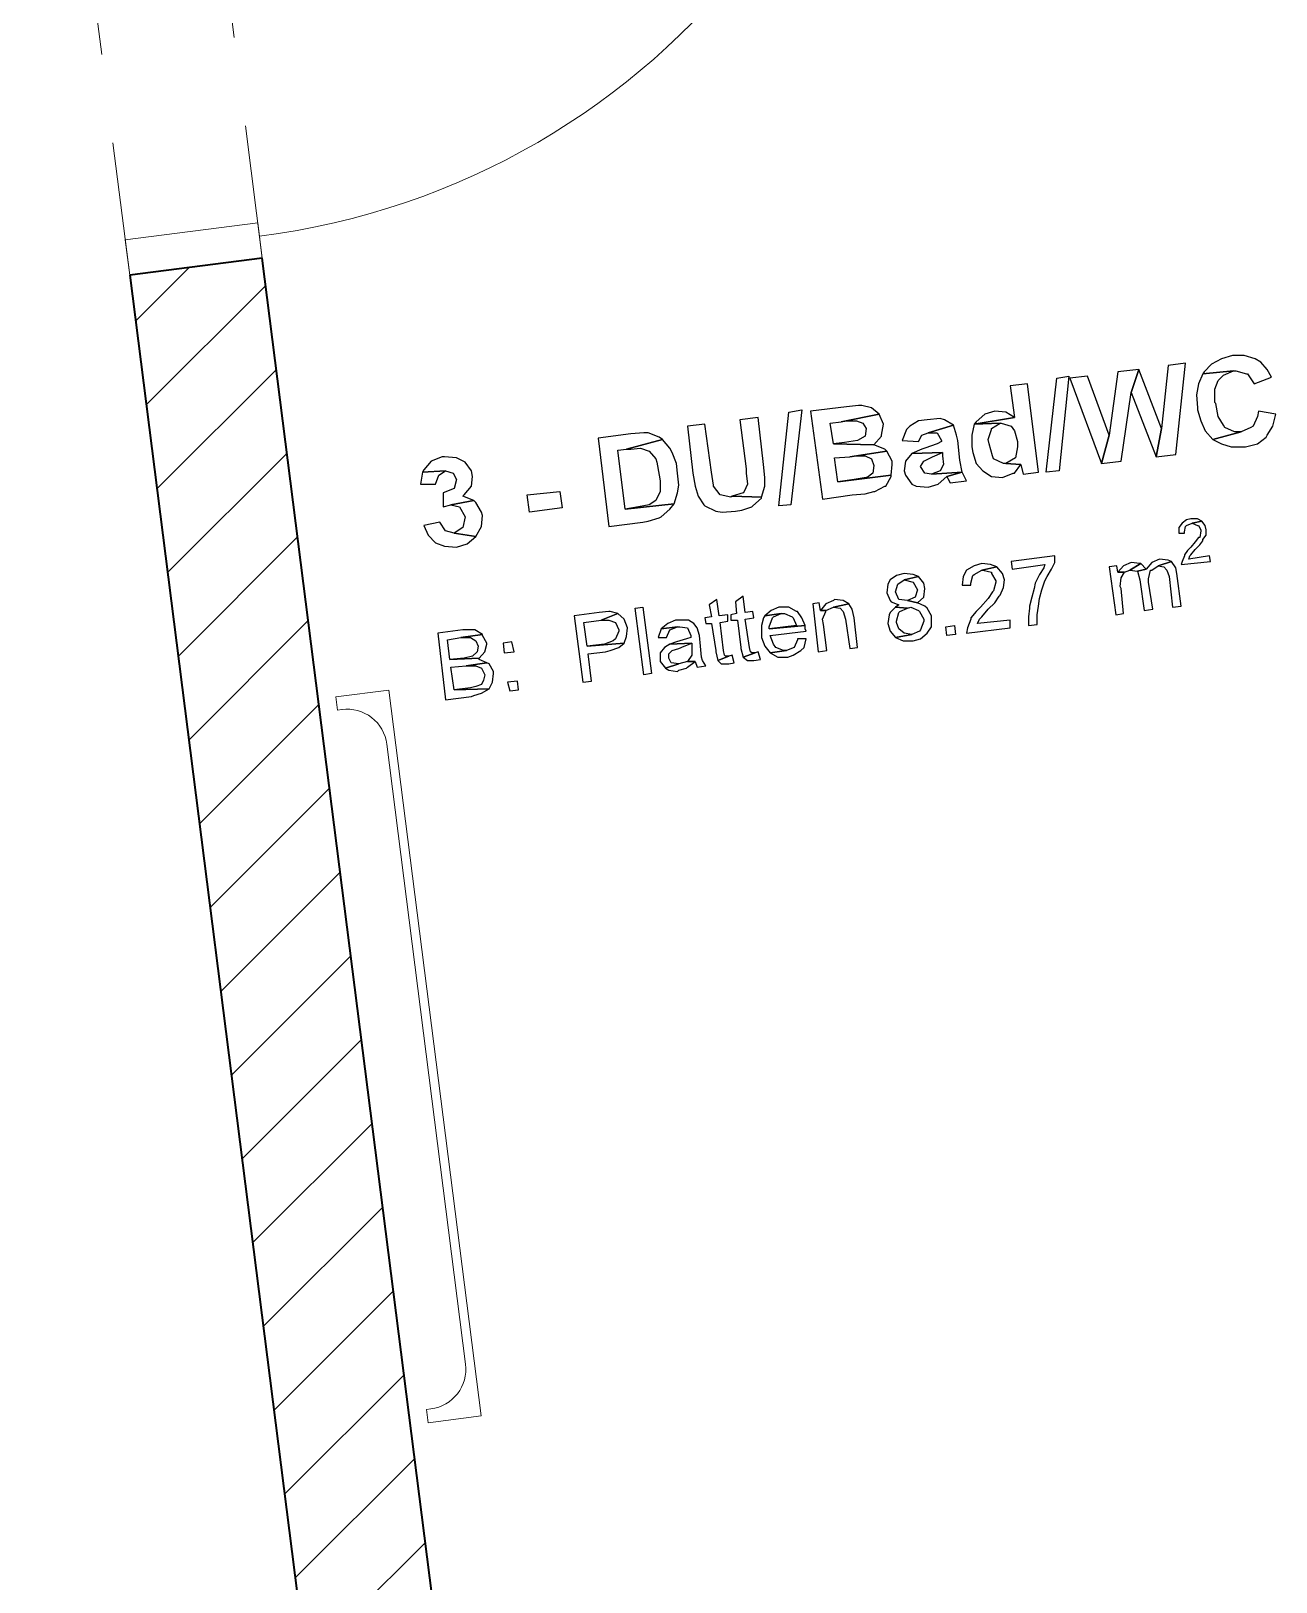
# Model space of a CAD drawing. Header units: metres. Extents: x 2713679.5 to 2713747.3, y 1226017.1 to 1226104.2.
# Drawn here: x 2713686.992 to 2713688.389, y 1226085.72 to 1226087.462 of the extents above; entities that cross this region are included whole.
import ezdxf

# ---------------------------------------------------------------- set-up
doc = ezdxf.new("R2010")
doc.units = ezdxf.units.M
doc.header["$MEASUREMENT"] = 0
doc.linetypes.add('Strichpunkt 3_1_1mm Achsen', pattern=[0.25, 0.15, -0.05, 0, -0.05])
doc.layers.add('plangrafiken', color=251, linetype='Continuous')
doc.layers.add('waende_stuetzen', color=250, linetype='Continuous')
doc.layers.add('texte', color=7, linetype='Continuous', true_color=0x000000)

msp = doc.modelspace()

# ---------------------------------------------------------------- linework, layer by layer
at = {"layer": 'plangrafiken', "color": 7, "linetype": 'Continuous', "lineweight": 13}
for p, q in [((2713687.3339, 1226086.7141), (2713687.3934, 1226086.7216)), ((2713687.3358, 1226086.6992), (2713687.3339, 1226086.7141)), ((2713687.3934, 1226086.7216), (2713687.4969, 1226085.9062)), ((2713687.3407, 1226086.6998), (2713687.3358, 1226086.6992)), ((2713687.4794, 1226085.9644), (2713687.391, 1226086.6609)), ((2713687.4355, 1226085.9135), (2713687.4404, 1226085.9141)), ((2713687.4374, 1226085.8986), (2713687.4355, 1226085.9135)), ((2713687.4969, 1226085.9062), (2713687.4374, 1226085.8986))]:
    msp.add_line(p, q, dxfattribs=at)
for centre, start, end in [((2713687.3464, 1226086.6552), 7.2326, 97.2326), ((2713687.4348, 1226085.9588), 277.2326, 7.2326)]:
    msp.add_arc(centre, 0.045, start, end, dxfattribs=at)
at = {"layer": 'texte'}
for points in [[(2713688.3403, 1226087.0975), (2713688.3281, 1226087.0938), (2713688.317, 1226087.0877), (2713688.3085, 1226087.0791), (2713688.3073, 1226087.0767), (2713688.3415, 1226087.0803), (2713688.344, 1226087.0803), (2713688.3562, 1226087.0767), (2713688.3574, 1226087.0767), (2713688.3648, 1226087.0656), (2713688.3843, 1226087.073), (2713688.3794, 1226087.0816), (2713688.3721, 1226087.0901), (2713688.366, 1226087.0938), (2713688.3537, 1226087.0975)], [(2713688.2351, 1226087.0816), (2713688.2118, 1226087.0791), (2713688.202, 1226087.0081), (2713688.1935, 1226086.9763), (2713688.2155, 1226086.9788), (2713688.2265, 1226087.0559)], [(2713688.2351, 1226087.0816), (2713688.2265, 1226087.0559), (2713688.2546, 1226086.9837), (2713688.2608, 1226087.0155)], [(2713688.2877, 1226087.0889), (2713688.2681, 1226087.0864), (2713688.2608, 1226087.0155), (2713688.2546, 1226086.9837), (2713688.2767, 1226086.9861)], [(2713688.3073, 1226087.0767), (2713688.3024, 1226087.0656), (2713688.2999, 1226087.0534), (2713688.3011, 1226087.0387), (2713688.3011, 1226087.0363), (2713688.3048, 1226087.024), (2713688.3097, 1226087.013), (2713688.3183, 1226087.0032), (2713688.3501, 1226087.0118), (2713688.3427, 1226087.0118), (2713688.3317, 1226087.0167), (2713688.3305, 1226087.0191), (2713688.3244, 1226087.0289), (2713688.3219, 1226087.0436), (2713688.3207, 1226087.0448), (2713688.3207, 1226087.0595), (2713688.3244, 1226087.0693), (2713688.3305, 1226087.0754), (2713688.3415, 1226087.0803)], [(2713688.1103, 1226087.0656), (2713688.0907, 1226087.0632), (2713688.0956, 1226087.0277), (2713688.0503, 1226087.0204), (2713688.0797, 1226087.0216), (2713688.0809, 1226087.0216), (2713688.0919, 1226087.0179), (2713688.0956, 1226087.013), (2713688.0992, 1226087.0008), (2713688.0992, 1226086.9947), (2713688.0968, 1226086.9824), (2713688.0968, 1226086.9824), (2713688.0858, 1226086.9763), (2713688.1029, 1226086.9751), (2713688.1054, 1226086.9641), (2713688.1225, 1226086.9665)], [(2713688.1311, 1226086.9665), (2713688.1433, 1226087.0718), (2713688.1568, 1226087.0742), (2713688.1457, 1226086.9678), (2713688.1311, 1226086.9665)], [(2713688.1776, 1226087.0742), (2713688.158, 1226087.0718), (2713688.1935, 1226086.9763), (2713688.202, 1226087.0081)], [(2713687.808, 1226087.0277), (2713687.7872, 1226087.0253), (2713687.7946, 1226086.9702), (2713687.7946, 1226086.9653), (2713687.7958, 1226086.9531), (2713687.7921, 1226086.9445), (2713687.7909, 1226086.9433), (2713687.7787, 1226086.9396), (2713687.8117, 1226086.9384), (2713687.8154, 1226086.9506), (2713687.8154, 1226086.9604), (2713687.8141, 1226086.9751)], [(2713687.8313, 1226086.9286), (2713687.8423, 1226087.0338), (2713687.857, 1226087.0363), (2713687.8447, 1226086.9298), (2713687.8313, 1226086.9286)], [(2713687.9071, 1226087.0399), (2713687.8668, 1226087.0351), (2713687.8802, 1226086.9359), (2713687.9133, 1226086.9408), (2713687.9279, 1226086.9421), (2713687.9377, 1226086.9445), (2713687.939, 1226086.9445), (2713687.95, 1226086.9506), (2713687.9512, 1226086.9506), (2713687.9573, 1226086.9616), (2713687.9573, 1226086.9629), (2713687.8973, 1226086.9555), (2713687.8937, 1226086.9824), (2713687.9108, 1226086.9837), (2713687.9524, 1226086.9898), (2713687.95, 1226086.9922), (2713687.9377, 1226086.9971), (2713687.9377, 1226086.9971), (2713687.8925, 1226086.9983), (2713687.8888, 1226087.0216), (2713687.901, 1226087.0228), (2713687.9438, 1226087.0314), (2713687.9353, 1226087.0387), (2713687.9243, 1226087.0412), (2713687.9206, 1226087.0412)], [(2713687.9438, 1226087.0314), (2713687.901, 1226087.0228), (2713687.9071, 1226087.024), (2713687.9182, 1226087.024), (2713687.9255, 1226087.0216), (2713687.9292, 1226087.0155), (2713687.9279, 1226087.0069), (2713687.9194, 1226087.002), (2713687.9194, 1226087.002), (2713687.9047, 1226086.9996), (2713687.8925, 1226086.9983), (2713687.9377, 1226086.9971), (2713687.9463, 1226087.0069), (2713687.9463, 1226087.0081), (2713687.9487, 1226087.0204)], [(2713687.9977, 1226087.0253), (2713687.9879, 1226087.024), (2713687.9781, 1226087.0179), (2713687.9744, 1226087.0143), (2713687.9695, 1226087.002), (2713687.9879, 1226087.0008), (2713687.9916, 1226087.0081), (2713687.9989, 1226087.0106), (2713688.0271, 1226087.0191), (2713688.0173, 1226087.0253), (2713688.0124, 1226087.0265)], [(2713688.0735, 1226087.0351), (2713688.0625, 1226087.0314), (2713688.0527, 1226087.0228), (2713688.0503, 1226087.0204), (2713688.0956, 1226087.0277), (2713688.0858, 1226087.0338)], [(2713688.3697, 1226087.0351), (2713688.3684, 1226087.0289), (2713688.3635, 1226087.0179), (2713688.3611, 1226087.0167), (2713688.3501, 1226087.0118), (2713688.3183, 1226087.0032), (2713688.3281, 1226086.9983), (2713688.3391, 1226086.9947), (2713688.3525, 1226086.9947), (2713688.355, 1226086.9947), (2713688.3684, 1226086.9983), (2713688.3782, 1226087.0057), (2713688.3794, 1226087.0081), (2713688.3856, 1226087.0179), (2713688.3892, 1226087.0314)], [(2713687.6649, 1226087.0094), (2713687.6282, 1226087.0045), (2713687.6404, 1226086.9054), (2713687.6783, 1226086.9102), (2713687.6844, 1226086.9115), (2713687.6967, 1226086.9151), (2713687.6991, 1226086.9164), (2713687.7089, 1226086.9249), (2713687.7138, 1226086.931), (2713687.6587, 1226086.9249), (2713687.6502, 1226086.991), (2713687.66, 1226086.9922), (2713687.7004, 1226087.0032), (2713687.6967, 1226087.0057), (2713687.6844, 1226087.0106), (2713687.6796, 1226087.0106)], [(2713687.7481, 1226087.0204), (2713687.7285, 1226087.0179), (2713687.7346, 1226086.9653), (2713687.7371, 1226086.9506), (2713687.7407, 1226086.9396), (2713687.7468, 1226086.9298), (2713687.7481, 1226086.9286), (2713687.7603, 1226086.9225), (2713687.7676, 1226086.9213), (2713687.7823, 1226086.9225), (2713687.7897, 1226086.9237), (2713687.8007, 1226086.9274), (2713687.8019, 1226086.9286), (2713687.8117, 1226086.9372), (2713687.8117, 1226086.9384), (2713687.7787, 1226086.9396), (2713687.7774, 1226086.9384), (2713687.7652, 1226086.9408), (2713687.7579, 1226086.9506), (2713687.7579, 1226086.9519), (2713687.7554, 1226086.9665)], [(2713688.0271, 1226087.0191), (2713687.9989, 1226087.0106), (2713688.0087, 1226087.0106), (2713688.0136, 1226087.002), (2713688.0136, 1226087.0008), (2713688.0087, 1226086.9983), (2713687.9952, 1226086.9935), (2713687.9916, 1226086.9922), (2713687.9806, 1226086.9873), (2713688.0148, 1226086.9886), (2713688.0148, 1226086.9849), (2713688.016, 1226086.9751), (2713688.0124, 1226086.9678), (2713688.0026, 1226086.9641), (2713688.0368, 1226086.9665), (2713688.0344, 1226086.98), (2713688.0319, 1226087.002), (2713688.0307, 1226087.0081)], [(2713688.0503, 1226087.0204), (2713688.0479, 1226087.0081), (2713688.0479, 1226086.9947), (2713688.0491, 1226086.9886), (2713688.0527, 1226086.9763), (2713688.0601, 1226086.9678), (2713688.0699, 1226086.9616), (2713688.0821, 1226086.9604), (2713688.0943, 1226086.9653), (2713688.0956, 1226086.9653), (2713688.1029, 1226086.9751), (2713688.0858, 1226086.9763), (2713688.0833, 1226086.9763), (2713688.0723, 1226086.9812), (2713688.0711, 1226086.9849), (2713688.0674, 1226086.9983), (2713688.0662, 1226087.0032), (2713688.0699, 1226087.0143), (2713688.0699, 1226087.0155), (2713688.0797, 1226087.0216)], [(2713687.7004, 1226087.0032), (2713687.66, 1226086.9922), (2713687.6649, 1226086.9922), (2713687.6759, 1226086.9935), (2713687.6857, 1226086.9898), (2713687.693, 1226086.9812), (2713687.6942, 1226086.9775), (2713687.6967, 1226086.9629), (2713687.6979, 1226086.9567), (2713687.6979, 1226086.9445), (2713687.693, 1226086.9347), (2713687.6857, 1226086.9298), (2713687.6734, 1226086.9274), (2713687.6587, 1226086.9249), (2713687.7138, 1226086.931), (2713687.7175, 1226086.9433), (2713687.7187, 1226086.9519), (2713687.7175, 1226086.9653), (2713687.7163, 1226086.9763), (2713687.7114, 1226086.9886), (2713687.7089, 1226086.9935)], [(2713687.4556, 1226086.9837), (2713687.4532, 1226086.9837), (2713687.441, 1226086.9788), (2713687.441, 1226086.9788), (2713687.4324, 1226086.969), (2713687.4312, 1226086.9665), (2713687.4569, 1226086.9678), (2713687.4654, 1226086.9653), (2713687.4691, 1226086.958), (2713687.4666, 1226086.9482), (2713687.4544, 1226086.9433), (2713687.4544, 1226086.9274), (2713687.463, 1226086.9298), (2713687.4887, 1226086.9347), (2713687.4764, 1226086.9396), (2713687.4777, 1226086.9408), (2713687.4862, 1226086.9506), (2713687.4874, 1226086.9616), (2713687.4862, 1226086.9678), (2713687.4789, 1226086.9775), (2713687.4691, 1226086.9824)], [(2713687.9524, 1226086.9898), (2713687.9108, 1226086.9837), (2713687.9169, 1226086.9849), (2713687.9279, 1226086.9849), (2713687.9353, 1226086.9812), (2713687.9377, 1226086.9739), (2713687.9365, 1226086.9653), (2713687.9304, 1226086.9604), (2713687.9292, 1226086.9604), (2713687.9157, 1226086.958), (2713687.8973, 1226086.9555), (2713687.9573, 1226086.9629), (2713687.9585, 1226086.9751), (2713687.9585, 1226086.9788)], [(2713687.9806, 1226086.9873), (2713687.9732, 1226086.9788), (2713687.972, 1226086.9678), (2713687.9732, 1226086.9629), (2713687.9806, 1226086.9531), (2713687.9854, 1226086.9506), (2713687.9989, 1226086.9494), (2713688.0099, 1226086.9531), (2713688.0197, 1226086.9616), (2713688.0368, 1226086.9665), (2713688.0368, 1226086.9665), (2713688.0026, 1226086.9641), (2713687.9952, 1226086.9653), (2713687.9903, 1226086.9727), (2713687.994, 1226086.9788), (2713688.0038, 1226086.9837), (2713688.0148, 1226086.9886)], [(2713687.4312, 1226086.9665), (2713687.4287, 1226086.9531), (2713687.4458, 1226086.9531), (2713687.4495, 1226086.9629), (2713687.4569, 1226086.9678)], [(2713688.0368, 1226086.9665), (2713688.0197, 1226086.9616), (2713688.0209, 1226086.9592), (2713688.0234, 1226086.9543), (2713688.0417, 1226086.9567)], [(2713687.5511, 1226086.9213), (2713687.5486, 1226086.9408), (2713687.5853, 1226086.9445), (2713687.5878, 1226086.9262), (2713687.5511, 1226086.9213)], [(2713687.4887, 1226086.9347), (2713687.463, 1226086.9298), (2713687.4728, 1226086.9274), (2713687.4789, 1226086.9164), (2713687.4789, 1226086.9164), (2713687.4764, 1226086.9041), (2713687.4666, 1226086.898), (2713687.4911, 1226086.8943), (2713687.4972, 1226086.9054), (2713687.4985, 1226086.9176), (2713687.4972, 1226086.9213), (2713687.4911, 1226086.9323)], [(2713687.4507, 1226086.9102), (2713687.4324, 1226086.9066), (2713687.4373, 1226086.8956), (2713687.4458, 1226086.887), (2713687.4556, 1226086.8833), (2713687.4691, 1226086.8821), (2713687.4691, 1226086.8821), (2713687.4813, 1226086.8858), (2713687.4911, 1226086.8943), (2713687.4666, 1226086.898), (2713687.4569, 1226086.9005)], [(2713688.2938, 1226086.9139), (2713688.2889, 1226086.9127), (2713688.284, 1226086.909), (2713688.2803, 1226086.9041), (2713688.2803, 1226086.898), (2713688.2865, 1226086.898), (2713688.2865, 1226086.8992), (2713688.2877, 1226086.9054), (2713688.2889, 1226086.9066), (2713688.295, 1226086.909), (2713688.306, 1226086.9115), (2713688.3011, 1226086.9139)], [(2713688.306, 1226086.9115), (2713688.295, 1226086.909), (2713688.295, 1226086.909), (2713688.3011, 1226086.9066), (2713688.3024, 1226086.9066), (2713688.3048, 1226086.9017), (2713688.3048, 1226086.9005), (2713688.3036, 1226086.8931), (2713688.3024, 1226086.8931), (2713688.2987, 1226086.8882), (2713688.2938, 1226086.8821), (2713688.2901, 1226086.8784), (2713688.2865, 1226086.8735), (2713688.2865, 1226086.8723), (2713688.284, 1226086.8662), (2713688.2828, 1226086.8625), (2713688.3158, 1226086.8662), (2713688.3146, 1226086.8723), (2713688.2913, 1226086.8686), (2713688.2926, 1226086.8723), (2713688.2938, 1226086.8735), (2713688.2987, 1226086.8797), (2713688.3036, 1226086.8846), (2713688.3073, 1226086.8894), (2713688.3073, 1226086.8907), (2713688.3109, 1226086.8956), (2713688.3109, 1226086.9017), (2713688.3097, 1226086.9066)], [(2713688.1408, 1226086.8723), (2713688.0919, 1226086.8662), (2713688.0931, 1226086.8576), (2713688.1298, 1226086.8625), (2713688.1286, 1226086.8589), (2713688.1237, 1226086.8515), (2713688.1188, 1226086.8417), (2713688.1176, 1226086.8356), (2713688.1151, 1226086.8258), (2713688.1127, 1226086.816), (2713688.1127, 1226086.8136), (2713688.1115, 1226086.8038), (2713688.1115, 1226086.794), (2713688.1213, 1226086.7952), (2713688.1213, 1226086.7965), (2713688.1213, 1226086.8062), (2713688.1225, 1226086.816), (2713688.1237, 1226086.8246), (2713688.1262, 1226086.8344), (2713688.1298, 1226086.8442), (2713688.1323, 1226086.8491), (2713688.1372, 1226086.8576), (2713688.1408, 1226086.865)], [(2713688.2583, 1226086.8686), (2713688.2583, 1226086.8686), (2713688.2497, 1226086.865), (2713688.2436, 1226086.8576), (2713688.2338, 1226086.8552), (2713688.2363, 1226086.8454), (2713688.2412, 1226086.8111), (2713688.251, 1226086.8124), (2713688.2461, 1226086.843), (2713688.2461, 1226086.8466), (2713688.2485, 1226086.8564), (2713688.2497, 1226086.8564), (2713688.2571, 1226086.8613), (2713688.2718, 1226086.8662), (2713688.2681, 1226086.8674)], [(2713687.972, 1226086.8527), (2713687.9634, 1226086.8503), (2713687.9561, 1226086.8454), (2713687.9536, 1226086.8405), (2713687.9524, 1226086.8307), (2713687.9524, 1226086.8307), (2713687.9561, 1226086.8221), (2713687.9573, 1226086.8209), (2713687.9659, 1226086.8173), (2713687.9622, 1226086.8148), (2713687.9757, 1226086.8136), (2713687.9793, 1226086.8148), (2713687.9879, 1226086.8111), (2713687.9891, 1226086.8099), (2713687.994, 1226086.8013), (2713687.994, 1226086.7989), (2713687.9903, 1226086.7891), (2713687.9891, 1226086.7879), (2713687.9806, 1226086.7842), (2713687.9622, 1226086.7805), (2713687.9622, 1226086.7805), (2713687.9708, 1226086.7769), (2713687.9818, 1226086.7769), (2713687.9818, 1226086.7769), (2713687.9903, 1226086.7793), (2713687.9977, 1226086.7854), (2713688.0026, 1226086.7928), (2713688.0026, 1226086.8026), (2713688.0026, 1226086.805), (2713687.9977, 1226086.8136), (2713687.9952, 1226086.816), (2713687.9867, 1226086.8197), (2713687.9867, 1226086.8197), (2713687.9757, 1226086.8221), (2713687.9757, 1226086.8221), (2713687.9659, 1226086.8234), (2713687.9622, 1226086.8319), (2713687.9646, 1226086.8405), (2713687.972, 1226086.8454), (2713687.9879, 1226086.8491), (2713687.9818, 1226086.8515)], [(2713688.0589, 1226086.8638), (2713688.0503, 1226086.8613), (2713688.0417, 1226086.8564), (2713688.0381, 1226086.8491), (2713688.0368, 1226086.8393), (2713688.0466, 1226086.8393), (2713688.0466, 1226086.8417), (2713688.0491, 1226086.8503), (2713688.0503, 1226086.8515), (2713688.0589, 1226086.8564), (2713688.076, 1226086.8601), (2713688.0687, 1226086.8625)], [(2713688.076, 1226086.8601), (2713688.0589, 1226086.8564), (2713688.0601, 1226086.8564), (2713688.0699, 1226086.854), (2713688.0699, 1226086.8527), (2713688.0748, 1226086.8442), (2713688.0748, 1226086.843), (2713688.0723, 1226086.8332), (2713688.0711, 1226086.8319), (2713688.0662, 1226086.8246), (2713688.0576, 1226086.8148), (2713688.0527, 1226086.8099), (2713688.0466, 1226086.8026), (2713688.0466, 1226086.8013), (2713688.043, 1226086.7916), (2713688.0417, 1226086.7854), (2713688.0907, 1226086.7916), (2713688.0907, 1226086.8001), (2713688.054, 1226086.7965), (2713688.0564, 1226086.8013), (2713688.0589, 1226086.8038), (2713688.0662, 1226086.8124), (2713688.0735, 1226086.8197), (2713688.0784, 1226086.827), (2713688.0797, 1226086.8283), (2713688.0833, 1226086.8368), (2713688.0846, 1226086.8454), (2713688.0821, 1226086.8527)], [(2713688.2106, 1226086.8613), (2713688.202, 1226086.8601), (2713688.2094, 1226086.8062), (2713688.2179, 1226086.8075), (2713688.2155, 1226086.8356), (2713688.2143, 1226086.8381), (2713688.2155, 1226086.8478), (2713688.2192, 1226086.854), (2713688.2118, 1226086.854)], [(2713688.2265, 1226086.865), (2713688.2265, 1226086.865), (2713688.2179, 1226086.8613), (2713688.2118, 1226086.854), (2713688.2192, 1226086.854), (2713688.2253, 1226086.8564), (2713688.2375, 1226086.8638), (2713688.2363, 1226086.8638)], [(2713688.2375, 1226086.8638), (2713688.2253, 1226086.8564), (2713688.2338, 1226086.8552), (2713688.2436, 1226086.8576)], [(2713688.2718, 1226086.8662), (2713688.2571, 1226086.8613), (2713688.2632, 1226086.8601), (2713688.2669, 1226086.8564), (2713688.2693, 1226086.8491), (2713688.273, 1226086.8148), (2713688.2828, 1226086.816), (2713688.2779, 1226086.8527), (2713688.2767, 1226086.8589)], [(2713687.9879, 1226086.8491), (2713687.972, 1226086.8454), (2713687.9818, 1226086.843), (2713687.9867, 1226086.8344), (2713687.9842, 1226086.8258), (2713687.9757, 1226086.8221), (2713687.9867, 1226086.8197), (2713687.994, 1226086.8258), (2713687.9952, 1226086.8356), (2713687.994, 1226086.8417)], [(2713687.7615, 1226086.8234), (2713687.753, 1226086.8173), (2713687.7554, 1226086.8038), (2713687.7481, 1226086.8026), (2713687.7493, 1226086.7965), (2713687.7554, 1226086.7965), (2713687.7603, 1226086.7659), (2713687.7603, 1226086.7646), (2713687.7628, 1226086.7549), (2713687.775, 1226086.7597), (2713687.7713, 1226086.7597), (2713687.7701, 1226086.761), (2713687.7689, 1226086.7659), (2713687.7652, 1226086.7977), (2713687.7738, 1226086.7989), (2713687.7738, 1226086.8062), (2713687.764, 1226086.805)], [(2713687.7909, 1226086.827), (2713687.7823, 1226086.8209), (2713687.7836, 1226086.8075), (2713687.7774, 1226086.8062), (2713687.7774, 1226086.8001), (2713687.7848, 1226086.8001), (2713687.7885, 1226086.7695), (2713687.7885, 1226086.7683), (2713687.7909, 1226086.7585), (2713687.8044, 1226086.7634), (2713687.8007, 1226086.7634), (2713687.7995, 1226086.7646), (2713687.7982, 1226086.7695), (2713687.7933, 1226086.8013), (2713687.8031, 1226086.8026), (2713687.8019, 1226086.8099), (2713687.7933, 1226086.8087)], [(2713687.8765, 1226086.8197), (2713687.8692, 1226086.8185), (2713687.8753, 1226086.7646), (2713687.8851, 1226086.7659), (2713687.8814, 1226086.7952), (2713687.8802, 1226086.8013), (2713687.8839, 1226086.8099), (2713687.8839, 1226086.8111), (2713687.8778, 1226086.8111)], [(2713687.8937, 1226086.8234), (2713687.8925, 1226086.8221), (2713687.8839, 1226086.8185), (2713687.8778, 1226086.8111), (2713687.8839, 1226086.8111), (2713687.8925, 1226086.8148), (2713687.9096, 1226086.8185), (2713687.9035, 1226086.8221)], [(2713687.9096, 1226086.8185), (2713687.8925, 1226086.8148), (2713687.8998, 1226086.8136), (2713687.9035, 1226086.8099), (2713687.9059, 1226086.8013), (2713687.9108, 1226086.7683), (2713687.9194, 1226086.7695), (2713687.9157, 1226086.8026), (2713687.9133, 1226086.8124)], [(2713687.6294, 1226086.8087), (2713687.6012, 1226086.805), (2713687.611, 1226086.7304), (2713687.6208, 1226086.7316), (2713687.6171, 1226086.7622), (2713687.6367, 1226086.7646), (2713687.6416, 1226086.7659), (2713687.6514, 1226086.7695), (2713687.6575, 1226086.7744), (2713687.6159, 1226086.7708), (2713687.6123, 1226086.7977), (2713687.6318, 1226086.8001), (2713687.6502, 1226086.8075), (2713687.6502, 1226086.8075), (2713687.6416, 1226086.8099), (2713687.6404, 1226086.8099)], [(2713687.6502, 1226086.8075), (2713687.6318, 1226086.8001), (2713687.6404, 1226086.8001), (2713687.6477, 1226086.7977), (2713687.6514, 1226086.7891), (2713687.6514, 1226086.7879), (2713687.6477, 1226086.7793), (2713687.6453, 1226086.7769), (2713687.6355, 1226086.7732), (2713687.6159, 1226086.7708), (2713687.6575, 1226086.7744), (2713687.66, 1226086.7818), (2713687.6612, 1226086.7916), (2713687.6612, 1226086.7916), (2713687.6575, 1226086.8013)], [(2713687.6796, 1226086.7389), (2713687.6698, 1226086.8136), (2713687.6783, 1226086.8148), (2713687.6881, 1226086.7402), (2713687.6796, 1226086.7389)], [(2713687.7175, 1226086.8001), (2713687.715, 1226086.8001), (2713687.7065, 1226086.7965), (2713687.7065, 1226086.7965), (2713687.6991, 1226086.7903), (2713687.7175, 1226086.7928), (2713687.7199, 1226086.7928), (2713687.7285, 1226086.7916), (2713687.7322, 1226086.783), (2713687.7322, 1226086.7805), (2713687.7273, 1226086.7793), (2713687.7163, 1226086.7757), (2713687.7089, 1226086.7732), (2713687.7334, 1226086.7744), (2713687.7334, 1226086.7708), (2713687.7334, 1226086.761), (2713687.7285, 1226086.7536), (2713687.7371, 1226086.7536), (2713687.7395, 1226086.7475), (2713687.7493, 1226086.7487), (2713687.7456, 1226086.7549), (2713687.7444, 1226086.7585), (2713687.7432, 1226086.7708), (2713687.742, 1226086.783), (2713687.7395, 1226086.7916), (2713687.7358, 1226086.7965), (2713687.7297, 1226086.8001), (2713687.7285, 1226086.8001)], [(2713687.8154, 1226086.805), (2713687.8141, 1226086.8026), (2713687.8117, 1226086.794), (2713687.8117, 1226086.783), (2713687.8117, 1226086.7805), (2713687.8154, 1226086.7708), (2713687.8215, 1226086.7634), (2713687.8398, 1226086.7659), (2713687.8362, 1226086.7659), (2713687.8276, 1226086.7695), (2713687.8252, 1226086.7732), (2713687.8215, 1226086.783), (2713687.8619, 1226086.7879), (2713687.8606, 1226086.7903), (2713687.8606, 1226086.794), (2713687.8203, 1226086.7903), (2713687.8203, 1226086.7928), (2713687.8239, 1226086.8026), (2713687.8252, 1226086.8038), (2713687.8337, 1226086.8075)], [(2713687.8325, 1226086.8148), (2713687.8313, 1226086.8148), (2713687.8227, 1226086.8111), (2713687.8154, 1226086.805), (2713687.8337, 1226086.8075), (2713687.8374, 1226086.8075), (2713687.846, 1226086.8038), (2713687.8472, 1226086.8026), (2713687.8509, 1226086.794), (2713687.8203, 1226086.7903), (2713687.8606, 1226086.794), (2713687.857, 1226086.8026), (2713687.8521, 1226086.8099), (2713687.8509, 1226086.8099), (2713687.8423, 1226086.8148)], [(2713687.9622, 1226086.8148), (2713687.9561, 1226086.8087), (2713687.9549, 1226086.8062), (2713687.9536, 1226086.7965), (2713687.9561, 1226086.7879), (2713687.9622, 1226086.7805), (2713687.9806, 1226086.7842), (2713687.972, 1226086.7854), (2713687.9659, 1226086.7903), (2713687.9634, 1226086.7977), (2713687.9634, 1226086.7989), (2713687.9659, 1226086.8087), (2713687.9671, 1226086.8099), (2713687.9757, 1226086.8136)], [(2713687.4764, 1226086.7891), (2713687.4483, 1226086.7854), (2713687.4569, 1226086.7108), (2713687.4862, 1226086.7145), (2713687.4887, 1226086.7157), (2713687.4972, 1226086.7181), (2713687.5058, 1226086.723), (2713687.4666, 1226086.7218), (2713687.463, 1226086.7475), (2713687.4801, 1226086.7487), (2713687.5034, 1226086.7524), (2713687.4948, 1226086.7561), (2713687.4948, 1226086.7573), (2713687.4618, 1226086.7561), (2713687.4593, 1226086.7781), (2713687.474, 1226086.7805), (2713687.4985, 1226086.7842), (2713687.4899, 1226086.7891), (2713687.4862, 1226086.7891)], [(2713687.4985, 1226086.7842), (2713687.474, 1226086.7805), (2713687.4752, 1226086.7805), (2713687.485, 1226086.7805), (2713687.4911, 1226086.7769), (2713687.4936, 1226086.7708), (2713687.4923, 1226086.7646), (2713687.4874, 1226086.7597), (2713687.4777, 1226086.7573), (2713687.4618, 1226086.7561), (2713687.4948, 1226086.7573), (2713687.5009, 1226086.7646), (2713687.5034, 1226086.7732), (2713687.5034, 1226086.7744), (2713687.4985, 1226086.783)], [(2713687.6991, 1226086.7903), (2713687.6991, 1226086.7903), (2713687.6955, 1226086.7805), (2713687.7052, 1226086.7805), (2713687.7089, 1226086.7891), (2713687.7089, 1226086.7891), (2713687.7175, 1226086.7928)], [(2713688.0197, 1226086.783), (2713688.0185, 1226086.7928), (2713688.0283, 1226086.794), (2713688.0295, 1226086.7842), (2713688.0197, 1226086.783)], [(2713687.5315, 1226086.7757), (2713687.5217, 1226086.7744), (2713687.5229, 1226086.7634), (2713687.5339, 1226086.7646)], [(2713687.7089, 1226086.7732), (2713687.7028, 1226086.7695), (2713687.6979, 1226086.7634), (2713687.6979, 1226086.7561), (2713687.6979, 1226086.7536), (2713687.704, 1226086.7463), (2713687.7187, 1226086.7512), (2713687.7101, 1226086.7524), (2713687.7077, 1226086.7573), (2713687.7077, 1226086.7622), (2713687.7114, 1226086.7659), (2713687.7187, 1226086.7683), (2713687.7248, 1226086.7708), (2713687.7334, 1226086.7744)], [(2713687.808, 1226086.7646), (2713687.8044, 1226086.7634), (2713687.7909, 1226086.7585), (2713687.7958, 1226086.7549), (2713687.8031, 1226086.7549), (2713687.8105, 1226086.7561)], [(2713687.8521, 1226086.7793), (2713687.8521, 1226086.7781), (2713687.8484, 1226086.7695), (2713687.8398, 1226086.7659), (2713687.8215, 1226086.7634), (2713687.8215, 1226086.7634), (2713687.8301, 1226086.7585), (2713687.8411, 1226086.7585), (2713687.8472, 1226086.761), (2713687.8557, 1226086.7659), (2713687.8594, 1226086.7695), (2713687.8619, 1226086.7793)], [(2713687.5034, 1226086.7524), (2713687.4801, 1226086.7487), (2713687.4813, 1226086.7487), (2713687.4911, 1226086.7487), (2713687.4972, 1226086.7463), (2713687.5009, 1226086.7389), (2713687.4997, 1226086.7328), (2713687.4972, 1226086.7279), (2713687.4911, 1226086.7255), (2713687.485, 1226086.7243), (2713687.4666, 1226086.7218), (2713687.5058, 1226086.723), (2713687.5095, 1226086.7304), (2713687.5095, 1226086.7304), (2713687.5107, 1226086.7402), (2713687.5107, 1226086.7426), (2713687.5058, 1226086.7512)], [(2713687.7285, 1226086.7536), (2713687.7187, 1226086.7512), (2713687.704, 1226086.7463), (2713687.7077, 1226086.7438), (2713687.7175, 1226086.7426), (2713687.7187, 1226086.7438), (2713687.7273, 1226086.7463), (2713687.7285, 1226086.7475), (2713687.7371, 1226086.7536)], [(2713687.7787, 1226086.761), (2713687.775, 1226086.7597), (2713687.7628, 1226086.7549), (2713687.7664, 1226086.7512), (2713687.775, 1226086.7512), (2713687.7811, 1226086.7524)], [(2713687.5376, 1226086.7316), (2713687.5266, 1226086.7304), (2713687.529, 1226086.7206), (2713687.5388, 1226086.7218)]]:
    msp.add_lwpolyline(points, close=True, dxfattribs=at)
at = {"layer": 'waende_stuetzen', "color": 7, "linetype": 'Strichpunkt 3_1_1mm Achsen', "lineweight": 13}
for p, q in [((2713687.2512, 1226087.2066), (2713687.1404, 1226088.0796)), ((2713687.1024, 1226087.1877), (2713686.9916, 1226088.0607))]:
    msp.add_line(p, q, dxfattribs=at)
at = {"layer": 'waende_stuetzen', "color": 7, "linetype": 'Continuous', "lineweight": 13}
for p, q in [((2713687.0974, 1226087.2274), (2713687.2462, 1226087.2463)), ((2713687.2462, 1226087.2463), (2713687.2512, 1226087.2066)), ((2713687.1024, 1226087.1877), (2713687.0974, 1226087.2274))]:
    msp.add_line(p, q, dxfattribs=at)
at = {"layer": 'waende_stuetzen', "color": 7, "linetype": 'Continuous', "lineweight": 35}
for p, q in [((2713687.2512, 1226087.2066), (2713687.1024, 1226087.1877)), ((2713687.5936, 1226084.5082), (2713687.2512, 1226087.2066)), ((2713687.1024, 1226087.1877), (2713687.4448, 1226084.4894))]:
    msp.add_line(p, q, dxfattribs=at)
at = {"layer": 'waende_stuetzen', "color": 18, "linetype": 'Continuous', "lineweight": 0, "true_color": 0x000000}
for p, q in [((2713687.109, 1226087.136), (2713687.1691, 1226087.1962)), ((2713687.1209, 1226087.0419), (2713687.2551, 1226087.1761)), ((2713687.1329, 1226086.9478), (2713687.267, 1226087.0819)), ((2713687.1448, 1226086.8536), (2713687.279, 1226086.9878)), ((2713687.1567, 1226086.7595), (2713687.2909, 1226086.8937)), ((2713687.1687, 1226086.6654), (2713687.3029, 1226086.7996)), ((2713687.1806, 1226086.5713), (2713687.3148, 1226086.7055)), ((2713687.1926, 1226086.4772), (2713687.3268, 1226086.6113)), ((2713687.2045, 1226086.383), (2713687.3387, 1226086.5172)), ((2713687.2165, 1226086.2889), (2713687.3506, 1226086.4231)), ((2713687.2284, 1226086.1948), (2713687.3626, 1226086.329)), ((2713687.2404, 1226086.1007), (2713687.3745, 1226086.2349)), ((2713687.2523, 1226086.0066), (2713687.3865, 1226086.1407)), ((2713687.2642, 1226085.9124), (2713687.3984, 1226086.0466)), ((2713687.2762, 1226085.8183), (2713687.4104, 1226085.9525)), ((2713687.2881, 1226085.7242), (2713687.4223, 1226085.8584)), ((2713687.3001, 1226085.6301), (2713687.4343, 1226085.7642))]:
    msp.add_line(p, q, dxfattribs=at)
at = {"layer": 'waende_stuetzen', "color": 7, "linetype": 'Continuous', "lineweight": 13}
msp.add_arc((2713687.1436, 1226088.0548), 0.83, 277.2326, 7.2326, dxfattribs=at)

doc.saveas('drawing.dxf')
